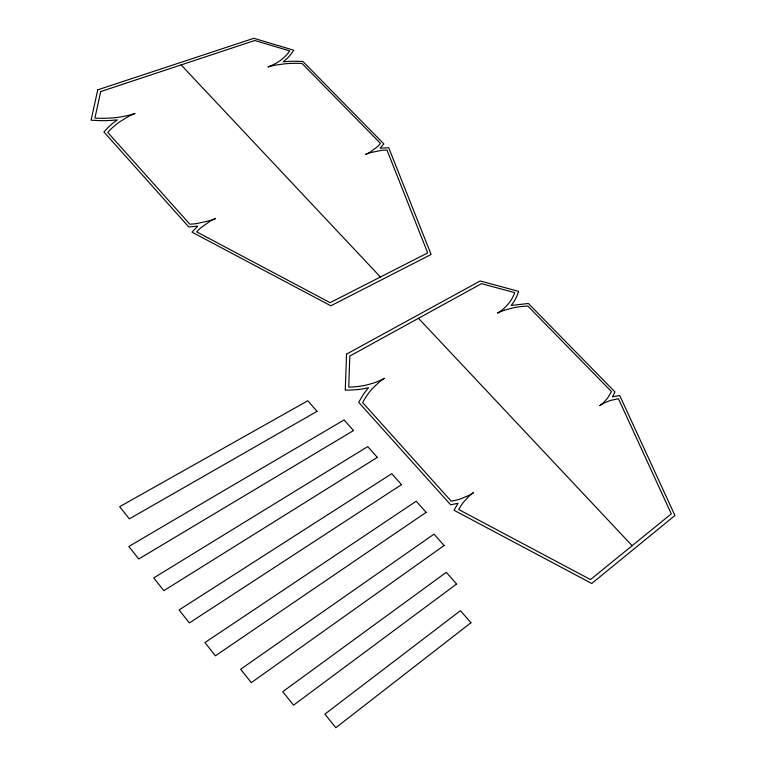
<?xml version="1.0" encoding="UTF-8"?>
<svg xmlns="http://www.w3.org/2000/svg" width="766" height="766" viewBox="0 0 766 766"><rect width="100%" height="100%" fill="white"/><g stroke="black" fill="none" stroke-linecap="round" stroke-linejoin="round"><path stroke-width="1.15" d="M504.44 310.24L511.86 308.124A113.569 76.772 36.9 0 1 527.898 306.094L611.46 391.57L607.591 398.138L603.436 402.677A73.373 49.062 35.4 0 1 599.749 405.607A77.203 51.408 40.3 0 1 603.886 403.136L609.985 400.599L618.43 398.703L671.275 513.862L590.5 579.565L458.71 509.514L462.75 503.013L469.146 496.042A84.212 62.046 41.8 0 1 473.627 492.538A79.75 58.877 34.6 0 1 468.677 495.535L459.437 499.336L451.289 501.251L362.644 402.562A121.488 89.028 36.9 0 1 371.979 389.061L377.82 383.316A121.277 88.875 36.9 0 1 384.36 378.289A92.226 66.096 28.1 0 1 373.731 382.971L367.891 384.685A92.226 66.096 28.1 0 1 348.75 387.098L349.813 356.056L481.488 283.659L514.762 292.65A85.849 57 30.4 0 1 508.107 304.159L504.995 307.444A85.849 57 30.4 0 1 497.507 313.083A113.368 76.638 36.9 0 1 504.421 310.249M181.121 64.918L380.424 277.014M418.495 318.302L632.132 545.698M346.558 354.112L345.255 390.181L353.136 389.904A95.673 68.567 28.1 0 0 363.18 388.812L368.465 387.74L363.917 393.533L358.689 402.294L450.638 504.794L458.03 503.291L454.056 510.28L591.764 583.472L674.942 515.508L619.761 395.582L612.522 396.798L614.954 391.924L528.416 303.489L511.219 305.442L513.488 302.35A89.057 59.135 30.4 0 0 516.753 296.27L518.678 291.386L480.158 280.969L346.558 354.112M100.7 91.585L94.936 118.06A95.329 60.37 17.9 0 0 119.506 117.112L122.78 116.576A95.329 60.37 17.9 0 0 135.065 113.435A122.033 83.532 22.5 0 0 127.204 117.188L119.975 121.641A122.244 83.676 22.5 0 0 107.786 132.432L189.853 224.208A80.966 54.836 20.7 0 0 196.776 223.557L209.654 220.713A80.966 54.836 20.7 0 0 215.495 218.559A83.312 59.394 25.3 0 0 210.085 221.202L200.663 227.885A83.312 59.394 25.3 0 0 196.718 231.897L330.098 302.666L427.687 252.904L386.974 150.031A75.901 49.34 28.9 0 0 381.209 150.433L370.495 152.635A75.901 49.34 28.9 0 0 365.631 154.406A73.517 46.142 25 0 0 370.083 152.204L377.504 146.651A73.517 46.142 25 0 0 380.434 143.357L302.015 63.454A113.244 72.617 25.8 0 0 284.253 63.884L275.875 65.081A113.052 72.492 25.8 0 0 267.909 66.939A87.516 52.643 21.6 0 0 276.88 62.735L278.872 61.491A87.516 52.643 21.6 0 0 289.692 50.901L254.8 40.493L100.7 91.585M97.742 89.823L91.058 120.195L99.235 120.578A98.565 62.429 17.9 0 0 110.314 120.473L117.322 119.879L112.889 123.202A125.021 85.581 22.4 0 0 106.79 128.812L103.908 131.934L188.733 226.918L197.772 226.123L192.007 232.146L330.835 305.806L431.105 254.456L388.707 147.704L380.108 148.221L383.833 143.893L302.867 61.472L298.07 61.299A115.79 74.245 25.8 0 0 288.945 61.395L283.142 61.816L286.628 58.925A90.493 54.434 21.6 0 0 291.061 54.003L293.732 50.211L253.843 38.3L97.742 89.823M470.946 622.748L335.824 727.7L324.851 714.151L460.433 610.693L470.946 622.748M456.565 584.027L293.55 705.16L282.74 691.698L446.272 572.307L456.565 584.027M444.089 545.526L251.296 682.63L240.648 669.254L434.006 534.132L444.089 545.526M426.126 512.349L215.399 655.801L204.934 642.578L416.235 501.203L426.126 512.349M401.518 484.639L189.374 622.93L179.091 609.947L391.79 473.675L401.518 484.639M377.322 457.379L163.819 590.663L153.736 577.928L367.747 446.597L377.322 457.379M353.509 430.559L138.742 558.998L128.841 546.484L344.087 419.95L353.509 430.559M317.067 411.332L129.349 518.86L119.649 506.709L307.769 400.79L317.067 411.332"/></g></svg>
